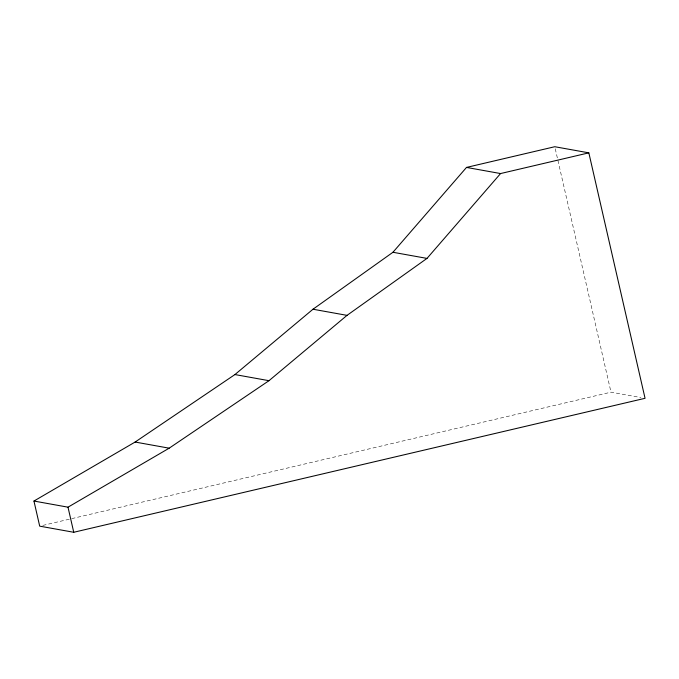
<?xml version="1.0" encoding="UTF-8"?>
<svg xmlns="http://www.w3.org/2000/svg" width="679" height="679" viewBox="0 0 679 679"><rect width="100%" height="100%" fill="white"/><g stroke="black" fill="none" stroke-linecap="round" stroke-linejoin="round"><path stroke-width="0.51" stroke-dasharray="3.4 2.55" d="M42.794 525.419L610.998 392.173L640.925 397.554M555.261 148.786L610.998 392.173"/><path stroke-width="1.02" d="M392.946 252.274L466.515 167.424L554.785 146.723L588.837 152.851L645.05 398.301L73.748 532.277L39.696 526.149L33.95 501.043L135.121 442.046L234.934 374.562L312.985 309.234L392.946 252.274L426.998 258.402L500.567 173.552L588.837 152.851M33.95 501.043L68.002 507.179L169.173 448.182L268.986 380.69L347.028 315.362L426.998 258.402M466.515 167.424L500.567 173.552M312.985 309.234L347.028 315.362M234.934 374.562L268.986 380.69M135.121 442.046L169.173 448.182M68.002 507.179L73.748 532.277"/></g></svg>
